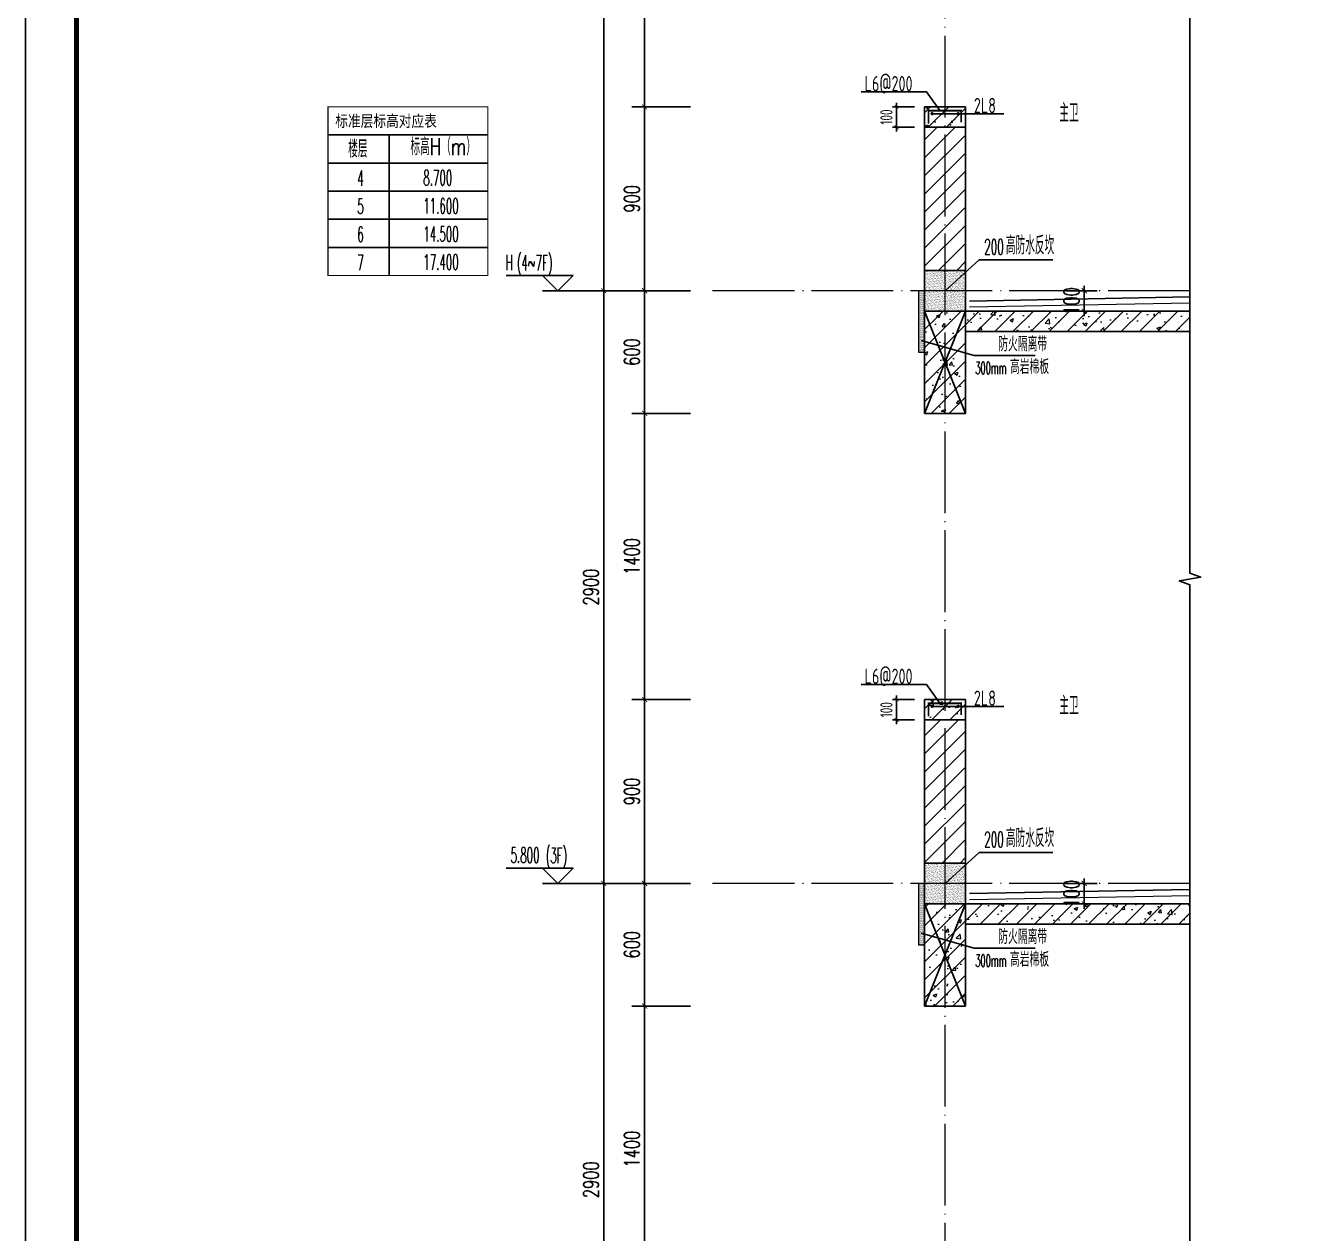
# Model space of a CAD drawing. Extents: x -668857 to 154266, y -275694 to 291306.
# Drawn here: x 45657 to 51892, y 150286 to 156197 of the extents above; entities that cross this region are included whole.
import ezdxf

# ---------------------------------------------------------------- set-up
doc = ezdxf.new("R2010")
doc.units = 0
doc.header["$LTSCALE"] = 1000
doc.linetypes.add('DOTE', pattern=[2.4200000000000004, 2, -0.2, 0.02, -0.2])
doc.layers.get('0').update_dxf_attribs({"linetype": 'CONTINUOUS'})
doc.layers.get('DEFPOINTS').update_dxf_attribs({"linetype": 'CONTINUOUS'})
for name, color, linetype in [('C-Sheet-图框', 101, 'CONTINUOUS'), ('DIM', 2, 'CONTINUOUS'), ('DIM_ELEV', 3, 'CONTINUOUS'), ('DIM_IDEN', 67, 'CONTINUOUS'), ('DIM_SYMB', 3, 'CONTINUOUS'), ('PUB_DIM', 3, 'CONTINUOUS'), ('PUB_TEXT', 2, 'CONTINUOUS'), ('REIN', 6, 'CONTINUOUS'), ('S-大样-砼线', 7, 'CONTINUOUS'), ('S-引出线', 40, 'CONTINUOUS'), ('TEXT', 2, 'CONTINUOUS'), ('WALL', 5, 'CONTINUOUS'), ('yichutu', 7, 'CONTINUOUS'), ('看线', 251, 'CONTINUOUS'), ('立面-看线', 251, 'CONTINUOUS')]:
    doc.layers.add(name, color=color, linetype=linetype)
for name, color, linetype, lineweight in [('DOTE', 19, 'DOTE', 9), ('PUB_HATCH', 8, 'CONTINUOUS', 9), ('内粉刷', 37, 'CONTINUOUS', 9), ('图框', 9, 'CONTINUOUS', 18)]:
    doc.layers.add(name, color=color, linetype=linetype, lineweight=lineweight)
doc.styles.add('_TCH_DIM', font='SIMPLEX.shx', dxfattribs={"width": 0.7, "bigfont": 'GBCBIG.shx'})
doc.styles.add('_TCH_DIM_T3', font='SIMPLEX', dxfattribs={"width": 0.7058823529411765, "bigfont": 'GBCBIG'})
doc.styles.add('DIM_FONT_T3', font='SIMPLEX', dxfattribs={"width": 0.7058823529411765, "bigfont": 'GBCBIG'})
doc.styles.add('TSSD_DIMENSION', font='Tssdeng.shx', dxfattribs={"width": 0.7, "bigfont": 'tssdchn.shx'})
doc.styles.add('w', font='tssdeng.shx', dxfattribs={"width": 0.8, "bigfont": 'tssdchn.shx'})
doc.styles.add('宋体', font='', dxfattribs={"height": 50})
doc.styles.get('宋体').set_extended_font_data('SimSun')
doc.dimstyles.new('_TCH_ARCH&&25', dxfattribs={"dimtxt": 74.375, "dimasz": 25, "dimexe": 62.5, "dimexo": 75, "dimgap": 25, "dimtad": 1, "dimdec": 0, "dimzin": 0, "dimdsep": 46, "dimtxsty": '_TCH_DIM_T3', "dimblk": 'ARCHTICK', "dimcen": 0.09, "dimclrt": 7, "dimazin": 0, "dimtfac": 1, "dimtdec": 0, "dimtix": 1, "dimtmove": 2, "dimatfit": 3, "dimldrblk": 'ARCHTICK', "dimfxl": 0, "dimtolj": 1, "dimtzin": 0, "dimarcsym": 0})
doc.dimstyles.new('TSSD_20_20', dxfattribs={"dimtxt": 60, "dimasz": 20, "dimexe": 20, "dimexo": 50, "dimgap": 20, "dimtad": 1, "dimdec": 0, "dimzin": 0, "dimdsep": 46, "dimtxsty": 'TSSD_DIMENSION', "dimblk": 'ARCHTICK', "dimblk1": 'ARCHTICK', "dimblk2": 'ARCHTICK', "dimcen": 0, "dimdle": 20, "dimclrt": 7, "dimadec": 0, "dimazin": 0, "dimtfac": 1, "dimtdec": 0, "dimtix": 1, "dimtmove": 2, "dimatfit": 3, "dimfxl": 0, "dimtolj": 1, "dimtzin": 0, "dimarcsym": 0})
pattern_1 = [(45, (0, 0), (-44.19417382415921, 44.19417382415922), []), (49.99999999999999, (0, 0), (179.3150456501884, -15.68803374564878), [18.75, -206.25]), (355, (0, 0), (-34.68783340325, 188.048033425003), [15, -165]), (100.4514, (14.94292, -1.307335), (144.6273454285054, 172.3598855152384), [15.9350475, -175.285528]), (46.18420000000002, (0, 50), (266.8102621564111, -41.37975358225452), [28.125, -309.3749999999999]), (96.6356, (22.23418625, 46.55167325), (233.6656763871758, 243.5294677251104), [23.902572, -262.92825]), (351.1842, (0, 50), (233.6654862834068, 243.5296502313311), [22.5, -247.5]), (21, (25, 37.5), (149.2267630296154, -100.6547226663347), [18.75, -206.25]), (326.0000000000001, (25, 37.5), (60.82883298039543, 181.2875112617133), [15, -165]), (71.4514, (37.43555825, 29.1120985), (210.0556571453725, 80.6326241774881), [15.9350475, -175.285528]), (37.50000000000001, (0, 0), (3.039963829322667, 83.22346345782788), [0, -163, 0, -167.5, 0, -165.625]), (7.499999999999999, (0, 0), (65.76738436053715, 98.60292797059006), [0, -95.5, 0, -159.25, 0, -63.125]), (327.5, (-55.75, 0), (133.4556090431022, -5.638717933594939), [0, -62.5, 0, -195, 0, -258.75]), (317.5, (-80.75, 0), (145.7965423355966, 25.02624558307943), [0, -81.25, 0, -129.5, 0, -183.75])]

# ---------------------------------------------------------------- blocks, each defined once
blk = doc.blocks.new('GFDDDDRG')
at = {"layer": '图框'}
blk.add_lwpolyline([(923309.7791572664, -107436.9617041193), (923309.7791572663, -159999.4617041193), (893609.7791572664, -159999.4617041193), (893609.7791572665, -107436.9617041193)], close=True, dxfattribs=at)
blk.add_lwpolyline([(923309.7791572664, -107436.9617041193), (923309.7791572663, -159999.4617041193), (893609.7791572664, -159999.4617041193), (893609.7791572665, -107436.9617041193)], close=True, dxfattribs=at)
at = {"layer": '图框', "const_width": 50}
blk.add_lwpolyline([(894109.7791572664, -159499.4617041193), (922809.7791572663, -159499.4617041193), (922809.7791572664, -108686.9617041193), (894109.7791572665, -108686.9617041193)], close=True, dxfattribs=at)
blk = doc.blocks.new('yct-1051-594-26275-14850-25-1002.0')
at = {"layer": 'yichutu', "color": 7}
blk.add_lwpolyline([(0, 0), (0, 14850), (26275, 14850), (26275, 0)], close=True, dxfattribs=at)
blk = doc.blocks.new('_ArchTick')
at = {"color": 0, "linetype": 'ByBlock', "const_width": 0.15}
blk.add_lwpolyline([(-0.5, -0.5), (0.5, 0.5)], dxfattribs=at)
blk = doc.blocks.new('*D2210')
at = {"layer": 'DEFPOINTS', "color": 0}
for p in [(1158057.574142566, 465143.3721649078), (1158223.534027657, 465143.3721649078), (1158057.574142566, 465043.3721650917)]:
    blk.add_point(p, dxfattribs=at)
at = {"layer": 'PUB_DIM', "color": 0, "lineweight": -2}
for p, q in [((1158132.574142566, 465143.3721649078), (1158286.034027657, 465143.3721649078)), ((1158223.534027657, 465143.3721649078), (1158223.534027657, 465168.3721649078)), ((1158223.534027657, 465043.3721650917), (1158223.534027657, 465143.3721649078)), ((1158132.574142566, 465043.3721650917), (1158286.034027657, 465043.3721650917)), ((1158223.534027657, 465043.3721650917), (1158223.534027657, 465018.3721650917))]:
    blk.add_line(p, q, dxfattribs=at)
at = {"layer": 'PUB_DIM', "color": 0, "lineweight": -2, "xscale": 25, "yscale": 25, "zscale": 25}
for p, rotation in [((1158223.534027657, 465143.3721649078), 270), ((1158223.534027657, 465043.3721650917), 90)]:
    blk.add_blockref('_ArchTick', p, dxfattribs=dict(at, rotation=rotation))
at = {"layer": 'PUB_DIM', "color": 7, "insert": (1158161.346527657, 465093.3721649999), "char_height": 74.375, "attachment_point": 5, "rotation": 90, "style": '_TCH_DIM_T3'}
blk.add_mtext('\\A1;100', dxfattribs=at)
blk = doc.blocks.new('VDVDXAXFSFFX')
at = {"layer": 'PUB_HATCH'}
h = blk.add_hatch(dxfattribs=at)
h.set_pattern_fill('DOTS', color=251, scale=2, style=0)
h.set_pattern_definition([(0, (924712.4965232481, -148185.5928938247), (1.5875, 3.175), [0, -3.175])])
h.paths.add_polyline_path([(924682.496528509, -148185.5928938247), (924712.4965288265, -148185.5928938247), (924712.4965296196, -147935.5928918117), (924712.4965296126, -147885.5928918776), (924712.4965232481, -147885.5928918157), (924712.4965232481, -147885.5928938247), (924682.496528509, -147885.5928938247)])
at = {"layer": 'DIM_IDEN', "color": 5}
for p, q in [((924695.4944669578, -148129.2886519908), (924955.5658560492, -148202.8897275763)), ((924955.5658560492, -148202.8897275763), (925253.409062462, -148202.8897275763))]:
    blk.add_line(p, q, dxfattribs=at)
at = {"layer": 'PUB_HATCH', "color": 5}
blk.add_lwpolyline([(924712.4965232481, -147885.5928938247), (924682.496528509, -147885.5928938247), (924682.496528509, -148185.5928938247), (924712.4965232481, -148185.5928938247)], close=True, dxfattribs=at)
at = {"layer": 'PUB_TEXT', "style": 'DIM_FONT_T3', "width": 0.7058823529411765}
blk.add_text('防火隔离带', height=71.48936170212767, dxfattribs=at).set_placement((925072.609312775, -148181.8897275763))
at = {"layer": 'PUB_TEXT', "color": 5, "style": 'DIM_FONT_T3'}
for s, height, width, p in [('300mm', 59.5, 0.4982698961937717, (924960.3522060211, -148292.9097275763)), ('高岩棉板', 71.48936170212767, 0.7058823529411765, (925129.763970727, -148292.9097275763))]:
    blk.add_text(s, height=height, dxfattribs=dict(at, width=width)).set_placement(p)
blk = doc.blocks.new('*D3003')
at = {"layer": 'DEFPOINTS', "color": 0}
for p in [(48686.91462140076, 151399.0340897832), (48986.91462142149, 151399.0340897832), (48986.91462142149, 149999.0342273037)]:
    blk.add_point(p, dxfattribs=at)
at = {"layer": 'PUB_DIM', "color": 0, "lineweight": -2}
for p, q in [((48911.91462142149, 151399.0340897832), (48624.41462140076, 151399.0340897832)), ((48686.91462140076, 149999.0342273037), (48686.91462140076, 151399.0340897832)), ((48911.91462142149, 149999.0342273037), (48624.41462140076, 149999.0342273037))]:
    blk.add_line(p, q, dxfattribs=at)
at = {"layer": 'PUB_DIM', "color": 0, "lineweight": -2, "xscale": 25, "yscale": 25, "zscale": 25}
for p, rotation in [((48686.91462140076, 151399.0340897832), 90), ((48686.91462140076, 149999.0342273037), 270)]:
    blk.add_blockref('_ArchTick', p, dxfattribs=dict(at, rotation=rotation))
at = {"layer": 'PUB_DIM', "color": 7, "insert": (48624.72712140073, 150699.0341585435), "char_height": 74.375, "attachment_point": 5, "rotation": 90, "style": '_TCH_DIM_T3'}
blk.add_mtext('\\A1;1400', dxfattribs=at)
blk = doc.blocks.new('*D3004')
at = {"layer": 'DEFPOINTS', "color": 0}
for p in [(48686.91462140076, 151999.034089783), (48986.91462142149, 151999.034089783), (48986.91462142149, 151399.0340897832)]:
    blk.add_point(p, dxfattribs=at)
at = {"layer": 'PUB_DIM', "color": 0, "lineweight": -2}
for p, q in [((48911.91462142149, 151999.034089783), (48624.41462140076, 151999.034089783)), ((48686.91462140076, 151399.0340897832), (48686.91462140076, 151999.034089783)), ((48911.91462142149, 151399.0340897832), (48624.41462140076, 151399.0340897832))]:
    blk.add_line(p, q, dxfattribs=at)
at = {"layer": 'PUB_DIM', "color": 0, "lineweight": -2, "xscale": 25, "yscale": 25, "zscale": 25}
for p, rotation in [((48686.91462140076, 151999.034089783), 90), ((48686.91462140076, 151399.0340897832), 270)]:
    blk.add_blockref('_ArchTick', p, dxfattribs=dict(at, rotation=rotation))
at = {"layer": 'PUB_DIM', "color": 7, "insert": (48624.72712140073, 151699.0340897831), "char_height": 74.375, "attachment_point": 5, "rotation": 90, "style": '_TCH_DIM_T3'}
blk.add_mtext('\\A1;600', dxfattribs=at)
blk = doc.blocks.new('*D3005')
at = {"layer": 'DEFPOINTS', "color": 0}
for p in [(48686.91462140076, 152899.0342273037), (48986.91462142149, 152899.0342273037), (48986.91462142149, 151999.034089783)]:
    blk.add_point(p, dxfattribs=at)
at = {"layer": 'PUB_DIM', "color": 0, "lineweight": -2}
for p, q in [((48911.91462142149, 152899.0342273037), (48624.41462140076, 152899.0342273037)), ((48686.91462140076, 151999.034089783), (48686.91462140076, 152899.0342273037)), ((48911.91462142149, 151999.034089783), (48624.41462140076, 151999.034089783))]:
    blk.add_line(p, q, dxfattribs=at)
at = {"layer": 'PUB_DIM', "color": 0, "lineweight": -2, "xscale": 25, "yscale": 25, "zscale": 25}
for p, rotation in [((48686.91462140076, 152899.0342273037), 90), ((48686.91462140076, 151999.034089783), 270)]:
    blk.add_blockref('_ArchTick', p, dxfattribs=dict(at, rotation=rotation))
at = {"layer": 'PUB_DIM', "color": 7, "insert": (48624.72712140073, 152449.0341585433), "char_height": 74.375, "attachment_point": 5, "rotation": 90, "style": '_TCH_DIM_T3'}
blk.add_mtext('\\A1;900', dxfattribs=at)
blk = doc.blocks.new('*D3006')
at = {"layer": 'DEFPOINTS', "color": 0}
for p in [(48686.91462140076, 154299.034089783), (48986.91462142149, 154299.034089783), (48986.91462142149, 152899.0342273037)]:
    blk.add_point(p, dxfattribs=at)
at = {"layer": 'PUB_DIM', "color": 0, "lineweight": -2}
for p, q in [((48911.91462142149, 154299.034089783), (48624.41462140076, 154299.034089783)), ((48686.91462140076, 152899.0342273037), (48686.91462140076, 154299.034089783)), ((48911.91462142149, 152899.0342273037), (48624.41462140076, 152899.0342273037))]:
    blk.add_line(p, q, dxfattribs=at)
at = {"layer": 'PUB_DIM', "color": 0, "lineweight": -2, "xscale": 25, "yscale": 25, "zscale": 25}
for p, rotation in [((48686.91462140076, 154299.034089783), 90), ((48686.91462140076, 152899.0342273037), 270)]:
    blk.add_blockref('_ArchTick', p, dxfattribs=dict(at, rotation=rotation))
at = {"layer": 'PUB_DIM', "color": 7, "insert": (48624.72712140073, 153599.0341585433), "char_height": 74.375, "attachment_point": 5, "rotation": 90, "style": '_TCH_DIM_T3'}
blk.add_mtext('\\A1;1400', dxfattribs=at)
blk = doc.blocks.new('*D3007')
at = {"layer": 'DEFPOINTS', "color": 0}
for p in [(48686.91462140076, 154899.0340897827), (48986.91462142149, 154899.0340897827), (48986.91462142149, 154299.034089783)]:
    blk.add_point(p, dxfattribs=at)
at = {"layer": 'PUB_DIM', "color": 0, "lineweight": -2}
for p, q in [((48911.91462142149, 154899.0340897827), (48624.41462140076, 154899.0340897827)), ((48686.91462140076, 154299.034089783), (48686.91462140076, 154899.0340897827)), ((48911.91462142149, 154299.034089783), (48624.41462140076, 154299.034089783))]:
    blk.add_line(p, q, dxfattribs=at)
at = {"layer": 'PUB_DIM', "color": 0, "lineweight": -2, "xscale": 25, "yscale": 25, "zscale": 25}
for p, rotation in [((48686.91462140076, 154899.0340897827), 90), ((48686.91462140076, 154299.034089783), 270)]:
    blk.add_blockref('_ArchTick', p, dxfattribs=dict(at, rotation=rotation))
at = {"layer": 'PUB_DIM', "color": 7, "insert": (48624.72712140073, 154599.0340897828), "char_height": 74.375, "attachment_point": 5, "rotation": 90, "style": '_TCH_DIM_T3'}
blk.add_mtext('\\A1;600', dxfattribs=at)
blk = doc.blocks.new('*D3008')
at = {"layer": 'DEFPOINTS', "color": 0}
for p in [(48686.91462140076, 155799.0342273034), (48986.91462142149, 155799.0342273034), (48986.91462142149, 154899.0340897827)]:
    blk.add_point(p, dxfattribs=at)
at = {"layer": 'PUB_DIM', "color": 0, "lineweight": -2}
for p, q in [((48911.91462142149, 155799.0342273034), (48624.41462140076, 155799.0342273034)), ((48686.91462140076, 154899.0340897827), (48686.91462140076, 155799.0342273034)), ((48911.91462142149, 154899.0340897827), (48624.41462140076, 154899.0340897827))]:
    blk.add_line(p, q, dxfattribs=at)
at = {"layer": 'PUB_DIM', "color": 0, "lineweight": -2, "xscale": 25, "yscale": 25, "zscale": 25}
for p, rotation in [((48686.91462140076, 155799.0342273034), 90), ((48686.91462140076, 154899.0340897827), 270)]:
    blk.add_blockref('_ArchTick', p, dxfattribs=dict(at, rotation=rotation))
at = {"layer": 'PUB_DIM', "color": 7, "insert": (48624.72712140073, 155349.034158543), "char_height": 74.375, "attachment_point": 5, "rotation": 90, "style": '_TCH_DIM_T3'}
blk.add_mtext('\\A1;900', dxfattribs=at)
blk = doc.blocks.new('*D3009')
at = {"layer": 'DEFPOINTS', "color": 0}
for p in [(48686.91462140076, 157199.0340897695), (48986.91462142149, 157199.0340897695), (48986.91462142149, 155799.0342273034)]:
    blk.add_point(p, dxfattribs=at)
at = {"layer": 'PUB_DIM', "color": 0, "lineweight": -2}
for p, q in [((48911.91462142149, 157199.0340897695), (48624.41462140076, 157199.0340897695)), ((48686.91462140076, 155799.0342273034), (48686.91462140076, 157199.0340897695)), ((48911.91462142149, 155799.0342273034), (48624.41462140076, 155799.0342273034))]:
    blk.add_line(p, q, dxfattribs=at)
at = {"layer": 'PUB_DIM', "color": 0, "lineweight": -2, "xscale": 25, "yscale": 25, "zscale": 25}
for p, rotation in [((48686.91462140076, 157199.0340897695), 90), ((48686.91462140076, 155799.0342273034), 270)]:
    blk.add_blockref('_ArchTick', p, dxfattribs=dict(at, rotation=rotation))
at = {"layer": 'PUB_DIM', "color": 7, "insert": (48624.72712140073, 156499.0341585365), "char_height": 74.375, "attachment_point": 5, "rotation": 90, "style": '_TCH_DIM_T3'}
blk.add_mtext('\\A1;1400', dxfattribs=at)
blk = doc.blocks.new('*D3017')
at = {"layer": 'DEFPOINTS', "color": 0}
for p in [(48486.91462139587, 151999.0340897829), (48986.91462142102, 151999.0340897829), (48986.91462142102, 149099.0340897829)]:
    blk.add_point(p, dxfattribs=at)
at = {"layer": 'PUB_DIM', "color": 0, "lineweight": -2}
for p, q in [((48911.91462142102, 151999.0340897829), (48424.41462139587, 151999.0340897829)), ((48486.91462139587, 149099.0340897829), (48486.91462139587, 151999.0340897829)), ((48911.91462142102, 149099.0340897829), (48424.41462139587, 149099.0340897829))]:
    blk.add_line(p, q, dxfattribs=at)
at = {"layer": 'PUB_DIM', "color": 0, "lineweight": -2, "xscale": 25, "yscale": 25, "zscale": 25}
for p, rotation in [((48486.91462139587, 151999.0340897829), 90), ((48486.91462139587, 149099.0340897829), 270)]:
    blk.add_blockref('_ArchTick', p, dxfattribs=dict(at, rotation=rotation))
at = {"layer": 'PUB_DIM', "color": 7, "insert": (48424.72712139584, 150549.0340897829), "char_height": 74.375, "attachment_point": 5, "rotation": 90, "style": '_TCH_DIM_T3'}
blk.add_mtext('\\A1;2900', dxfattribs=at)
blk = doc.blocks.new('*D3018')
at = {"layer": 'DEFPOINTS', "color": 0}
for p in [(48486.91462139587, 154899.0340897827), (48986.91462142102, 154899.0340897827), (48986.91462142102, 151999.0340897829)]:
    blk.add_point(p, dxfattribs=at)
at = {"layer": 'PUB_DIM', "color": 0, "lineweight": -2}
for p, q in [((48911.91462142102, 154899.0340897827), (48424.41462139587, 154899.0340897827)), ((48486.91462139587, 151999.0340897829), (48486.91462139587, 154899.0340897827)), ((48911.91462142102, 151999.0340897829), (48424.41462139587, 151999.0340897829))]:
    blk.add_line(p, q, dxfattribs=at)
at = {"layer": 'PUB_DIM', "color": 0, "lineweight": -2, "xscale": 25, "yscale": 25, "zscale": 25}
for p, rotation in [((48486.91462139587, 154899.0340897827), 90), ((48486.91462139587, 151999.0340897829), 270)]:
    blk.add_blockref('_ArchTick', p, dxfattribs=dict(at, rotation=rotation))
at = {"layer": 'PUB_DIM', "color": 7, "insert": (48424.72712139584, 153449.0340897828), "char_height": 74.375, "attachment_point": 5, "rotation": 90, "style": '_TCH_DIM_T3'}
blk.add_mtext('\\A1;2900', dxfattribs=at)
blk = doc.blocks.new('*D3019')
at = {"layer": 'DEFPOINTS', "color": 0}
for p in [(48486.91462139587, 157799.0340897829), (48986.91462142102, 157799.0340897829), (48986.91462142102, 154899.0340897827)]:
    blk.add_point(p, dxfattribs=at)
at = {"layer": 'PUB_DIM', "color": 0, "lineweight": -2}
for p, q in [((48911.91462142102, 157799.0340897829), (48424.41462139587, 157799.0340897829)), ((48486.91462139587, 154899.0340897827), (48486.91462139587, 157799.0340897829)), ((48911.91462142102, 154899.0340897827), (48424.41462139587, 154899.0340897827))]:
    blk.add_line(p, q, dxfattribs=at)
at = {"layer": 'PUB_DIM', "color": 0, "lineweight": -2, "xscale": 25, "yscale": 25, "zscale": 25}
for p, rotation in [((48486.91462139587, 157799.0340897829), 90), ((48486.91462139587, 154899.0340897827), 270)]:
    blk.add_blockref('_ArchTick', p, dxfattribs=dict(at, rotation=rotation))
at = {"layer": 'PUB_DIM', "color": 7, "insert": (48424.72712139584, 156349.0340897828), "char_height": 74.375, "attachment_point": 5, "rotation": 90, "style": '_TCH_DIM_T3'}
blk.add_mtext('\\A1;2900', dxfattribs=at)
blk = doc.blocks.new('*D3393')
at = {"layer": 'DEFPOINTS', "color": 0}
for p in [(50057.10877850116, 152899.0342273036), (49920.19161146716, 152799.0342273036), (50057.10877850116, 152799.0342273036)]:
    blk.add_point(p, dxfattribs=at)
at = {"layer": 'DIM', "color": 0, "lineweight": -2}
for p, q in [((50007.10877850116, 152899.0342273036), (49900.19161146716, 152899.0342273036)), ((49920.19161146716, 152899.0342273036), (49920.19161146716, 152919.0342273036)), ((49920.19161146716, 152899.0342273036), (49920.19161146716, 152799.0342273036)), ((50007.10877850116, 152799.0342273036), (49900.19161146716, 152799.0342273036)), ((49920.19161146716, 152799.0342273036), (49920.19161146716, 152779.0342273036))]:
    blk.add_line(p, q, dxfattribs=at)
at = {"layer": 'DIM', "color": 0, "lineweight": -2, "xscale": 20, "yscale": 20, "zscale": 20}
for p, rotation in [((49920.19161146716, 152899.0342273036), 270), ((49920.19161146716, 152799.0342273036), 90)]:
    blk.add_blockref('_ArchTick', p, dxfattribs=dict(at, rotation=rotation))
at = {"layer": 'DIM', "color": 7, "insert": (49870.19161146713, 152849.0342273036), "char_height": 60, "attachment_point": 5, "rotation": 90, "style": 'TSSD_DIMENSION'}
blk.add_mtext('\\A1;100', dxfattribs=at)
blk = doc.blocks.new('20210809.02282059')
at = {"layer": 'REIN', "const_width": 9}
blk.add_lwpolyline([(87484.17413905729, 66580.93723980524), (87484.17413905729, 66644.7473179046), (87644.05902665015, 66644.7473179046), (87644.05902665015, 66586.78243779903)], dxfattribs=at)
at = {"layer": 'REIN', "const_width": 8}
for points in [[(87497.66146427253, 66629.68552062381, 1), (87505.66146427253, 66629.68552062381, 1)], [(87625.09821334062, 66629.68552062381, 1), (87633.09821334062, 66629.68552062381, 1)]]:
    blk.add_lwpolyline(points, format="xyb", close=True, dxfattribs=at)
at = {"layer": 'S-引出线'}
for p, q in [((87474.5888281595, 66737.00278282212), (87154.50981688779, 66737.00278282212)), ((87538.80876634456, 66644.7473179046), (87474.5888281595, 66737.00278282212)), ((87501.66146427253, 66629.68552062381), (87853.2882327484, 66629.68552062381))]:
    blk.add_line(p, q, dxfattribs=at)
at = {"layer": 'TEXT', "style": 'w', "width": 0.7}
for s, p in [('L6@200', (87171.47256206069, 66739.17247021152)), ('2L8', (87706.15828353167, 66632.06966891466))]:
    blk.add_text(s, height=75, rotation=1.867629851175362e-07, dxfattribs=at).set_placement(p)
blk = doc.blocks.new('*D3394')
at = {"layer": 'DEFPOINTS', "color": 0}
for p in [(50057.10877850116, 155799.0342273034), (49920.19161146716, 155699.0342273034), (50057.10877850116, 155699.0342273034)]:
    blk.add_point(p, dxfattribs=at)
at = {"layer": 'DIM', "color": 0, "lineweight": -2}
for p, q in [((49920.19161146716, 155799.0342273034), (49920.19161146716, 155819.0342273034)), ((50007.10877850116, 155799.0342273034), (49900.19161146716, 155799.0342273034)), ((49920.19161146716, 155799.0342273034), (49920.19161146716, 155699.0342273034)), ((50007.10877850116, 155699.0342273034), (49900.19161146716, 155699.0342273034)), ((49920.19161146716, 155699.0342273034), (49920.19161146716, 155679.0342273034))]:
    blk.add_line(p, q, dxfattribs=at)
at = {"layer": 'DIM', "color": 0, "lineweight": -2, "xscale": 20, "yscale": 20, "zscale": 20}
for p, rotation in [((49920.19161146716, 155799.0342273034), 270), ((49920.19161146716, 155699.0342273034), 90)]:
    blk.add_blockref('_ArchTick', p, dxfattribs=dict(at, rotation=rotation))
at = {"layer": 'DIM', "color": 7, "insert": (49870.19161146713, 155749.0342273034), "char_height": 60, "attachment_point": 5, "rotation": 90, "style": 'TSSD_DIMENSION'}
blk.add_mtext('\\A1;100', dxfattribs=at)
blk = doc.blocks.new('20210809.03232467')
at = {"layer": 'S-大样-砼线'}
for p, q in [((87154.50981688779, 67080.93735919218), (87354.50981570501, 66580.93723981472)), ((87354.51276363153, 67080.93735919014), (87154.51276483014, 66580.93723980524))]:
    blk.add_line(p, q, dxfattribs=at)
blk.add_lwpolyline([(87354.50982275046, 67080.93735918641), (87154.50981688779, 67080.93735918641), (87154.50981688965, 66580.93723980896), (87354.5098227514, 66580.93723980896)], close=True, dxfattribs=at)
blk = doc.blocks.new('gdfgdgrdfaw')
at = {"layer": 'PUB_HATCH'}
h = blk.add_hatch(dxfattribs=at)
h.set_pattern_fill('钢筋混凝土', color=256, scale=25, style=0)
h.set_pattern_definition(pattern_1)
h.paths.add_polyline_path([(1157642.391776409, 465943.3721650821), (1157642.391776409, 466043.3721650821), (1157442.391776409, 466043.3721650821), (1157442.391776409, 465943.3721650821)])
h = blk.add_hatch(dxfattribs=at)
h.set_pattern_fill('普通砖', color=256, scale=25, style=0)
h.set_pattern_definition([(45, (0, 44.8778375), (-44.19419150182874, 44.19419150182875), [])])
h.paths.add_polyline_path([(1157642.391769704, 465243.3721650823), (1157642.391769704, 465943.3721650821), (1157442.391769704, 465943.3721650821), (1157442.391769704, 465243.3721650823)])
h = blk.add_hatch(dxfattribs=at)
h.set_pattern_fill('钢筋混凝土', color=256, scale=25, style=0)
h.set_pattern_definition(pattern_1)
h.paths.add_polyline_path([(1157642.391769704, 464543.3721639105), (1157642.391774331, 464943.3721650844), (1157442.391775368, 465043.3721651007), (1157442.391769704, 464543.3721662128)])
h = blk.add_hatch(dxfattribs=at)
h.set_pattern_fill('钢筋混凝土', color=256, scale=25, style=0)
h.set_pattern_definition(pattern_1)
h.paths.add_polyline_path([(1158740.916688931, 465043.3721650868), (1157442.391775368, 465043.3721651007), (1157642.391774331, 464943.3721650844), (1158740.916688931, 464943.3721650868)])
at = {"layer": '立面-看线'}
h = blk.add_hatch(dxfattribs=at)
h.set_pattern_fill('碎沙', color=256, scale=4)
h.set_pattern_definition([(37.50000000000001, (356389.1521258352, 79681.41970536293), (-0.32000625919681, 9.788264746586847), [0, -7.7216, 0, -8.636000000000001, 0, -8.255]), (7.499999999999999, (356389.1521258352, 79681.41970536293), (8.990465662760052, 14.33650201136708), [0, -4.1656, 0, -6.9596, 0, -2.667]), (327.5, (356382.9037258351, 79681.41970536293), (15.81984740482916, 0.028743693570914), [0, -2.54, 0, -9.144, 0, -11.938]), (317.5, (356382.9037258351, 79681.41970536293), (15.27112904944595, 4.458586465144325), [0, -1.27, 0, -5.9944, 0, -6.858])])
h.paths.add_polyline_path([(1157442.391776461, 465043.3721649967), (1157642.391776523, 465043.3721646604), (1157642.391776554, 465243.3721648258), (1157442.391776492, 465243.3721653387)])
at = {"layer": 'DIM_IDEN'}
for p, q in [((1157542.392034936, 465143.3722684763), (1157709.202950143, 465294.8897628722)), ((1157709.202950143, 465294.8897628722), (1158069.379461748, 465294.8897628722))]:
    blk.add_line(p, q, dxfattribs=at)
at = {"layer": 'WALL'}
for p, q in [((1157442.391776409, 465943.3721650821), (1157442.391776409, 466043.3721650821)), ((1157442.391776409, 466043.3721650821), (1157642.391776409, 466043.3721650821)), ((1157642.391776409, 465943.3721650821), (1157642.391776409, 466043.3721650821)), ((1157442.391769704, 465243.3721650823), (1157442.391769704, 465943.3721650821)), ((1157442.391776409, 465943.3721650821), (1157642.391776409, 465943.3721650821)), ((1157642.391769704, 465243.3721650823), (1157642.391769704, 465943.3721650821)), ((1157442.391769704, 465243.3721650823), (1157642.391769704, 465243.3721650823)), ((1157442.391769704, 464543.3721662128), (1157442.391775368, 465043.3721651007)), ((1158740.916688931, 465043.3721650868), (1157442.391775368, 465043.3721651007)), ((1158740.916688931, 464943.3721650868), (1158740.916688931, 465043.3721650868)), ((1158740.916688931, 464943.3721650868), (1157642.391774331, 464943.3721650844)), ((1157642.391769704, 464543.3721639105), (1157642.391774331, 464943.3721650844)), ((1157442.391769704, 464543.3721662128), (1157642.391769704, 464543.3721639105))]:
    blk.add_line(p, q, dxfattribs=at)
blk.add_lwpolyline([(1157442.391776455, 465243.3721650823), (1157642.391776591, 465243.3721650823), (1157642.391776591, 465043.3721650823), (1157442.391776455, 465043.3721650823)], close=True, dxfattribs=at)
at = {"layer": '内粉刷'}
blk.add_lwpolyline([(1158740.916688931, 465083.372165086), (1157662.391775905, 465063.3832221435)], dxfattribs=at)
at = {"layer": '看线', "color": 32}
blk.add_lwpolyline([(1158740.916688931, 465113.372165086), (1157662.391775905, 465093.3832221435)], dxfattribs=at)
at = {"layer": 'PUB_TEXT', "style": 'DIM_FONT_T3'}
for s, height, width, p in [('主卫', 89.36170212765958, 0.7058823529411765, (1158101.60987159, 465968.9951432003)), ('高防水反坎', 89.36170212765958, 0.7058823529411765, (1157840.094417944, 465321.1397628722)), ('200', 74.375, 0.4982698961937717, (1157734.212065002, 465321.1397628722))]:
    blk.add_text(s, height=height, dxfattribs=dict(at, width=width)).set_placement(p)
at = {"layer": 'PUB_DIM'}
dim = blk.add_aligned_dim(p1=(1158057.574142566, 465043.3721650917), p2=(1158057.574142566, 465143.3721649078), distance=-165.9598850910552, dimstyle='_TCH_ARCH&&25', dxfattribs=at)
dim.commit()
dim.dimension.update_dxf_attribs({"geometry": '*D2210', "text_midpoint": (1158161.346527657, 465093.3721649999)})

msp = doc.modelspace()

# ---------------------------------------------------------------- linework, layer by layer
at = {"layer": 'C-Sheet-图框', "color": 0}
for p, q in [((47137.07623816689, 155661.5340897826), (47919.8288235626, 155661.5340897826)), ((47137.07623816689, 155661.5340897827), (47919.8288235626, 155661.5340897827)), ((47437.38859472738, 155661.5340897827), (47437.38859472738, 154974.0340897827)), ((47137.07623816689, 155524.0340897827), (47919.8288235626, 155524.0340897827)), ((47137.07623816689, 155386.5340897827), (47919.8288235626, 155386.5340897827)), ((47137.07623816689, 155249.0340897827), (47919.8288235626, 155249.0340897827)), ((47137.07623816689, 155111.5340897827), (47919.8288235626, 155111.5340897827))]:
    msp.add_line(p, q, dxfattribs=at)
at = {"layer": 'C-Sheet-图框', "color": 0, "const_width": 5.999999999999876}
msp.add_lwpolyline([(47137.07623816689, 154974.0340897827), (47919.8288235626, 154974.0340897827), (47919.8288235626, 155799.0340897826), (47137.07623816689, 155799.0340897826)], close=True, dxfattribs=at)
at = {"layer": 'DIM_ELEV'}
for p, q in [((48336.91462139494, 154974.0340897827), (48008.91462139494, 154974.0340897827)), ((48261.91462139494, 154899.0340897827), (48186.91462139494, 154974.0340897827)), ((48261.91462139494, 154899.0340897827), (48336.91462139494, 154974.0340897827)), ((48686.91462140065, 154899.0340897827), (48186.91462139494, 154899.0340897827)), ((48336.91462139494, 152074.0340897829), (48008.91462139494, 152074.0340897829)), ((48261.91462139494, 151999.0340897829), (48186.91462139494, 152074.0340897829)), ((48261.91462139494, 151999.0340897829), (48336.91462139494, 152074.0340897829)), ((48686.91462140065, 151999.0340897829), (48186.91462139494, 151999.0340897829))]:
    msp.add_line(p, q, dxfattribs=at)
at = {"layer": 'DIM_SYMB'}
msp.add_lwpolyline([(51355.63369772804, 162179.034089777), (51355.63369772758, 153517.157944977), (51408.13369772758, 153498.049507678), (51303.13369772758, 153479.5351747036), (51355.63369772758, 153460.907944977), (51355.63369772711, 144799.0318001769)], dxfattribs=at)
at = {"layer": 'DOTE', "color": 1, "linetype": 'DOTE', "ltscale": 0.2}
for p, q in [((50157.10877850128, 145099.0318001769), (50157.10877850105, 162779.0340897767)), ((51355.63369772758, 154899.0340897827), (48986.91462142149, 154899.0340897827)), ((51355.63369772758, 151999.0340897829), (48986.91462142149, 151999.0340897829))]:
    msp.add_line(p, q, dxfattribs=at)

# ---------------------------------------------------------------- block references
at = {"xscale": 0.5, "yscale": 0.5, "zscale": 0.5}
msp.add_blockref('GFDDDDRG', (-401147.878287909, 220925.5397043729), dxfattribs=at)
for name, p in [('gdfgdgrdfaw', (-1107385.282991203, -310244.3379377788)), ('VDVDXAXFSFFX', (-874655.3877379964, 302784.6271336701)), ('gdfgdgrdfaw', (-1107385.282991203, -313144.3379377786)), ('VDVDXAXFSFFX', (-874655.3877130384, 299884.6269961497))]:
    msp.add_blockref(name, p)
at = {"layer": 'REIN'}
for p in [(-37408.07400875562, 89135.9274632122), (-37408.07400875562, 86235.92746321243)]:
    msp.add_blockref('20210809.02282059', p, dxfattribs=at)
at = {"layer": 'yichutu', "rotation": 270}
msp.add_blockref('yct-1051-594-26275-14850-25-1002.0', (45657.01129072427, 167207.0588523132), dxfattribs=at)
at = {"layer": '立面-看线'}
for p in [(-37097.40101086651, 87718.09698632275), (-37097.40101086651, 84818.09698632298)]:
    msp.add_blockref('20210809.03232467', p, dxfattribs=at)

# ---------------------------------------------------------------- texts
at = {"layer": 'PUB_TEXT', "color": 2, "style": '宋体', "width": 0.8}
msp.add_text('标准层标高对应表', height=56.9620253164557, dxfattribs=at).set_placement((47173.06691513408, 155701.4666760094))
at = {"layer": 'PUB_TEXT', "style": '_TCH_DIM'}
for s, height, width, p in [('楼层', 84.39716312056737, 0.7, (47236.20426491962, 155551.0066856711)), ('标高H（m）', 84.39716312056737, 0.7, (47540.71892497537, 155562.0965697254)), ('4', 74.375, 0.4941176470588236, (47280.50008376816, 155412.8731960138)), ('8.700', 74.375, 0.4941176470588236, (47603.87311952549, 155414.7643224244)), ('5', 74.375, 0.4941176470588236, (47280.50008376816, 155275.3731960138)), ('11.600', 74.375, 0.4941176470588236, (47603.87311952549, 155277.2643224244)), ('6', 74.375, 0.4941176470588236, (47280.50008376816, 155137.8731960138)), ('14.500', 74.375, 0.4941176470588236, (47603.87311952549, 155139.7643224244)), ('7', 74.375, 0.4941176470588236, (47280.50008376816, 155000.3731960138)), ('17.400', 74.375, 0.4941176470588236, (47603.87311952549, 155002.2643224244)), ('H', 74.375, 0.4941176470588236, (48006.31462139497, 155000.2840897827)), ('(4~7F)', 74.375, 0.4941176470588236, (48062.08962139499, 154999.0590897827)), ('5.800', 74.375, 0.4941176470588236, (48030.81462139497, 152100.2840897829)), ('(3F)', 74.375, 0.4941176470588236, (48202.96462139499, 152099.0590897829))]:
    msp.add_text(s, height=height, dxfattribs=dict(at, width=width)).set_placement(p)

# ---------------------------------------------------------------- dimensions: what is measured, and where the dimension line sits
at = {"layer": 'DIM'}
for base, p1, p2, picture, middle in [((49920.19161146716, 155699.0342273034), (50057.10877850116, 155799.0342273034), (50057.10877850116, 155699.0342273034), '*D3394', (49870.19161146713, 155749.0342273034)), ((49920.19161146716, 152799.0342273036), (50057.10877850116, 152899.0342273036), (50057.10877850116, 152799.0342273036), '*D3393', (49870.19161146713, 152849.0342273036))]:
    dim = msp.add_linear_dim(base=base, p1=p1, p2=p2, angle=90, dimstyle='TSSD_20_20', dxfattribs=at)
    dim.commit()
    dim.dimension.update_dxf_attribs({"geometry": picture, "text_midpoint": middle})
at = {"layer": 'PUB_DIM'}
for p1, p2, distance, picture, middle in [((48986.91462142102, 154899.0340897827), (48986.91462142102, 157799.0340897829), 500.00000002515304, '*D3019', (48424.72712139584, 156349.0340897828)), ((48986.91462142149, 155799.0342273034), (48986.91462142149, 157199.0340897695), 300.0000000207292, '*D3009', (48624.72712140073, 156499.0341585365)), ((48986.91462142149, 154899.0340897827), (48986.91462142149, 155799.0342273034), 300.00000002072926, '*D3008', (48624.72712140073, 155349.034158543)), ((48986.91462142102, 151999.0340897829), (48986.91462142102, 154899.0340897827), 500.00000002515304, '*D3018', (48424.72712139584, 153449.0340897828)), ((48986.91462142149, 154299.034089783), (48986.91462142149, 154899.0340897827), 300.0000000207292, '*D3007', (48624.72712140073, 154599.0340897828)), ((48986.91462142149, 152899.0342273037), (48986.91462142149, 154299.034089783), 300.0000000207292, '*D3006', (48624.72712140073, 153599.0341585433)), ((48986.91462142149, 151999.034089783), (48986.91462142149, 152899.0342273037), 300.00000002072926, '*D3005', (48624.72712140073, 152449.0341585433)), ((48986.91462142102, 149099.0340897829), (48986.91462142102, 151999.0340897829), 500.00000002515304, '*D3017', (48424.72712139584, 150549.0340897829)), ((48986.91462142149, 151399.0340897832), (48986.91462142149, 151999.034089783), 300.0000000207292, '*D3004', (48624.72712140073, 151699.0340897831)), ((48986.91462142149, 149999.0342273037), (48986.91462142149, 151399.0340897832), 300.0000000207292, '*D3003', (48624.72712140073, 150699.0341585435))]:
    dim = msp.add_aligned_dim(p1=p1, p2=p2, distance=distance, dimstyle='_TCH_ARCH&&25', dxfattribs=at)
    dim.commit()
    dim.dimension.update_dxf_attribs({"geometry": picture, "text_midpoint": middle})

doc.saveas('drawing.dxf')
